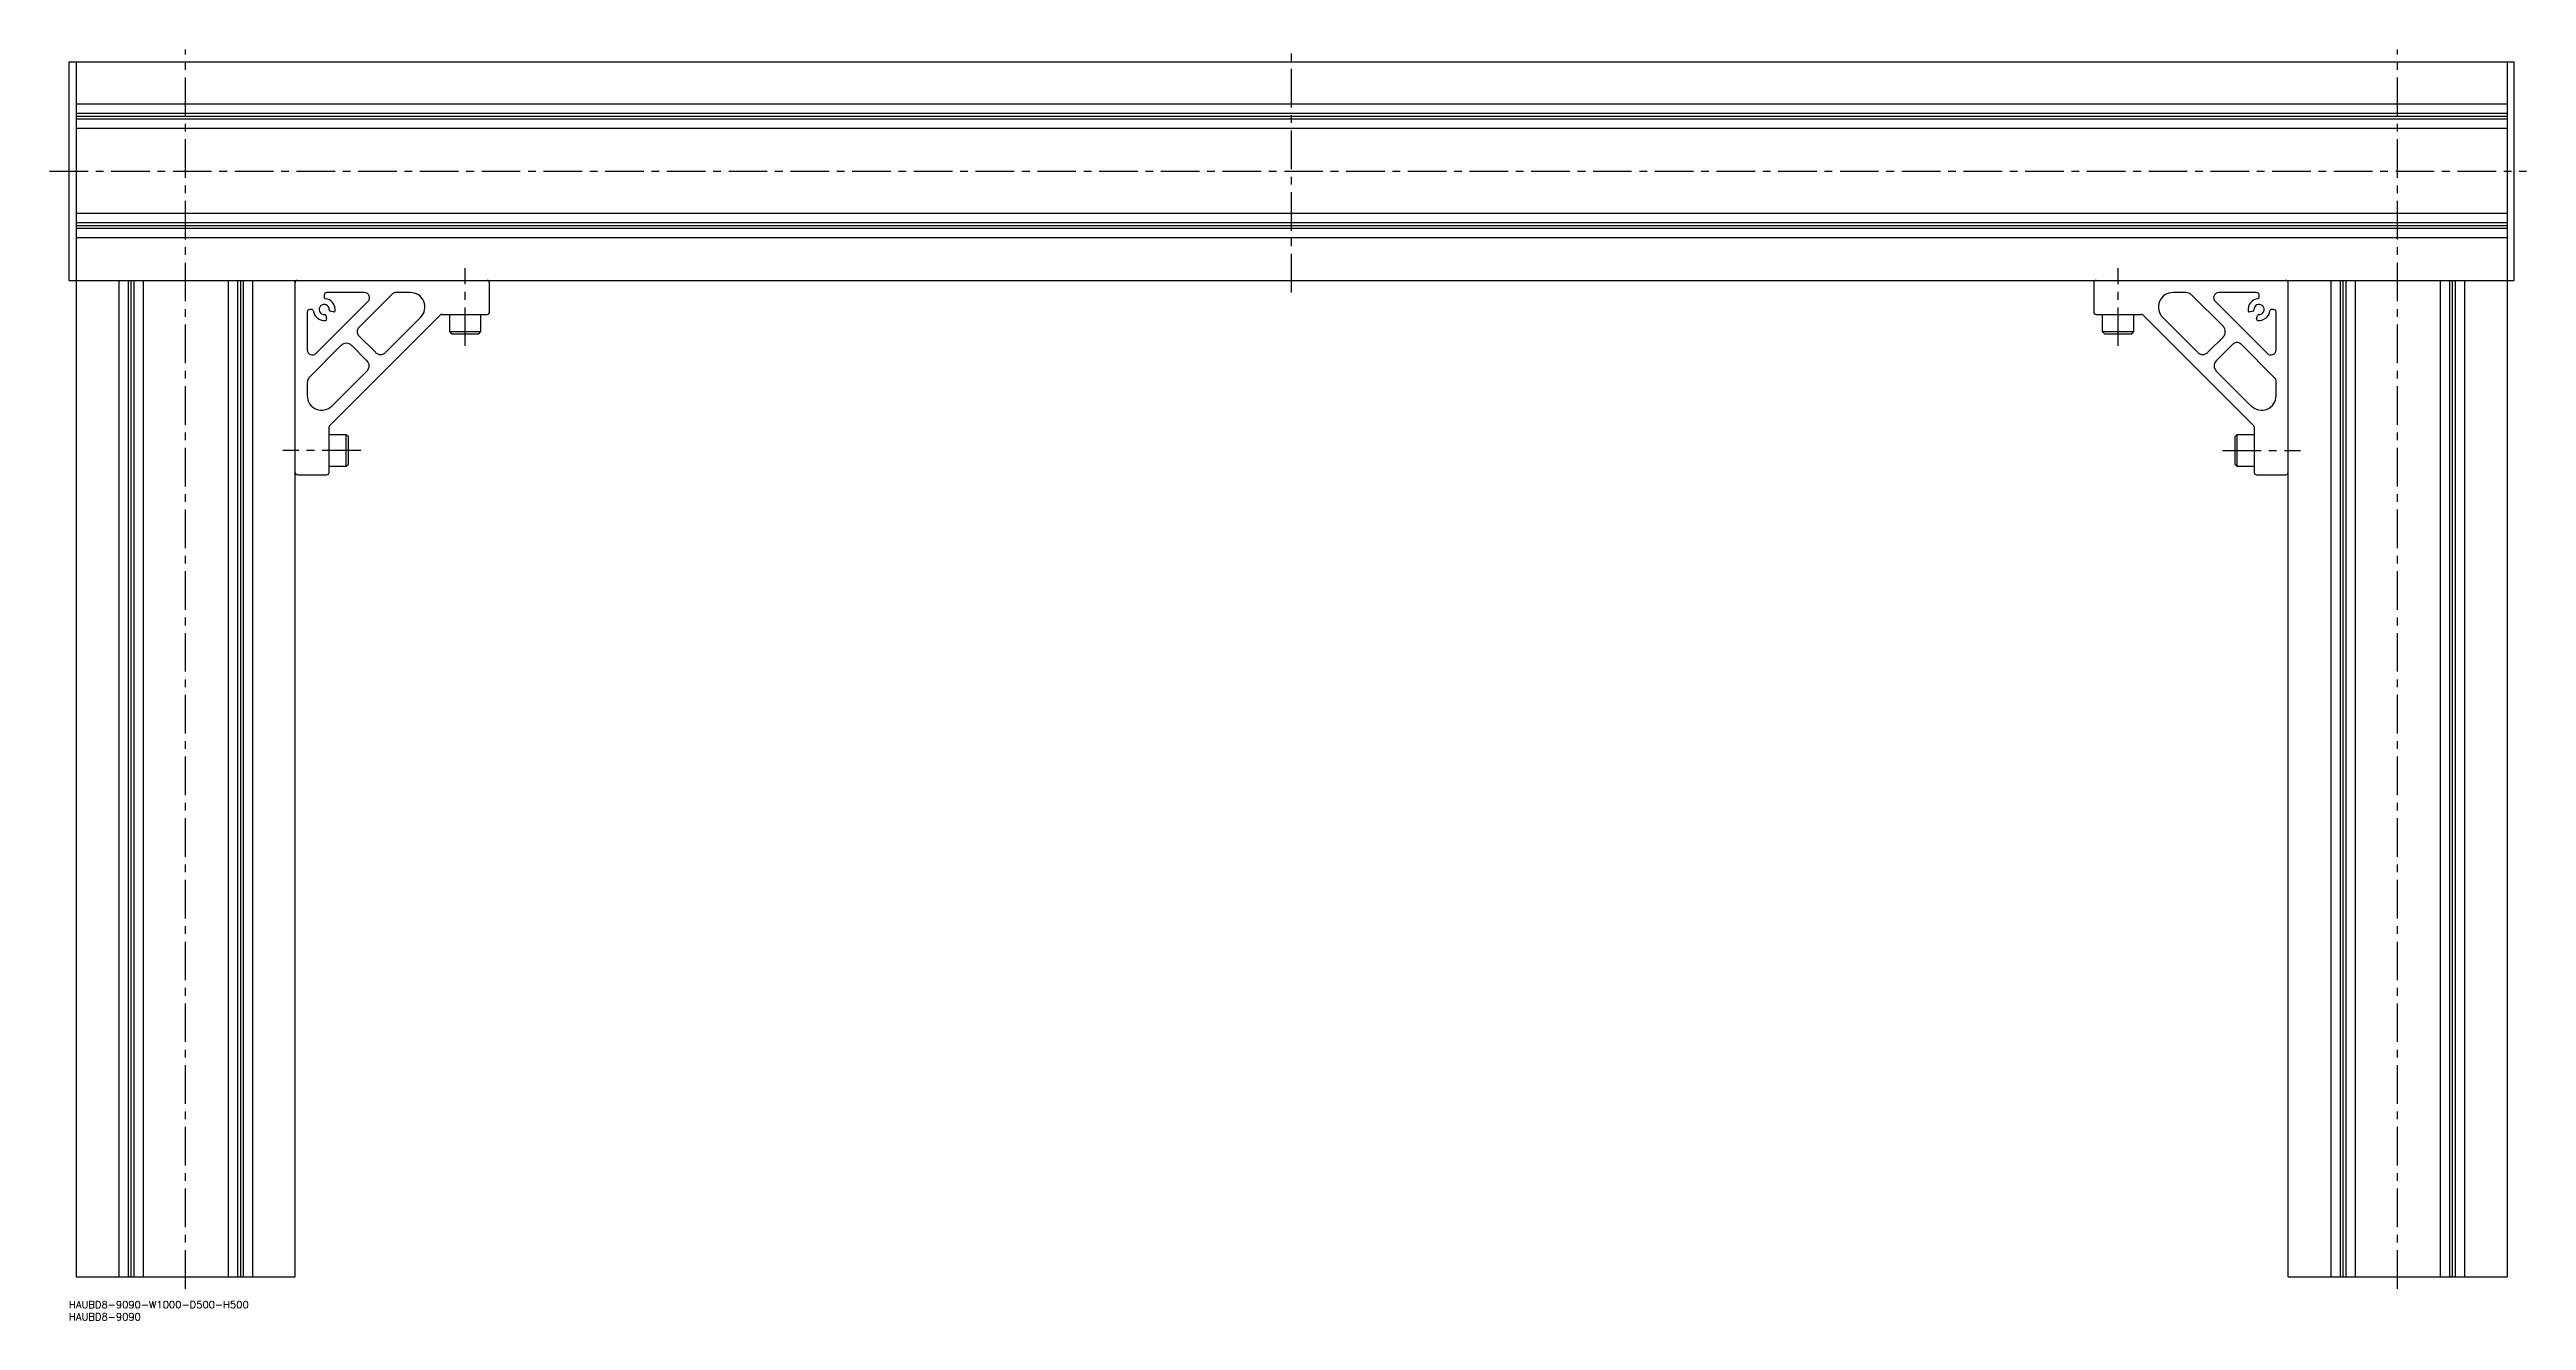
# Model space of a CAD drawing. Extents: x -8 to 1721, y -8 to 1075.
# Drawn here: x -8 to 1011, y -8 to 515 of the extents above; entities that cross this region are included whole.
import ezdxf

# ---------------------------------------------------------------- set-up
doc = ezdxf.new("R2010")
doc.units = 0
doc.header["$LTSCALE"] = 0.5
doc.linetypes.add('CENTER', pattern=[50.8, 31.75, -6.35, 6.35, -6.35])
for name, color, linetype in [('MSM_CENTER', 1, 'CENTER'), ('MSM_CONTINUOUS', 7, 'CONTINUOUS'), ('MSM_PART_NUMBER', 7, 'CONTINUOUS')]:
    doc.layers.add(name, color=color, linetype=linetype)
doc.styles.get("Standard").update_dxf_attribs({"font": 'txt.shx', "height": 3, "bigfont": 'bigfont.shx'})

# ---------------------------------------------------------------- blocks, each defined once
blk = doc.blocks.new('*U9')
at = {"layer": 'MSM_PART_NUMBER'}
blk.add_text('HAUBD8-9090-W1000-D500-H500', height=3, dxfattribs=at).set_placement((0, -3))
blk = doc.blocks.new('*U10')
at = {"layer": 'MSM_PART_NUMBER'}
blk.add_text('HAUBD8-9090', height=3, dxfattribs=at).set_placement((0, -8))

msp = doc.modelspace()

# ---------------------------------------------------------------- linework, layer by layer
at = {"layer": 'MSM_CENTER'}
for p, q in [((48, 5), (48, 515)), ((503, 415), (503, 515)), ((958, 5), (958, 515)), ((-8, 465), (1011, 465)), ((163, 393), (163, 425)), ((843, 393), (843, 425)), ((120, 350), (88, 350)), ((886, 350), (918, 350))]:
    msp.add_line(p, q, dxfattribs=at)
at = {"layer": 'MSM_CONTINUOUS'}
for p, q in [((0, 510), (1006, 510)), ((0, 510), (0, 420)), ((3, 510), (3, 10)), ((1003, 510), (1003, 10)), ((1006, 420), (1006, 510)), ((1003, 492.5), (3, 492.5)), ((1003, 488.7), (3, 488.7)), ((1003, 487.5), (3, 487.5)), ((1003, 486.3), (3, 486.3)), ((1003, 482.5), (3, 482.5)), ((1003, 447.5), (3, 447.5)), ((1003, 443.7), (3, 443.7)), ((1003, 442.5), (3, 442.5)), ((1003, 441.3), (3, 441.3)), ((1003, 437.5), (3, 437.5)), ((0, 420), (1006, 420)), ((20.5, 420), (20.5, 10)), ((24.3, 420), (24.3, 10)), ((25.5, 420), (25.5, 10)), ((26.7, 420), (26.7, 10)), ((30.5, 420), (30.5, 10)), ((65.5, 420), (65.5, 10)), ((69.3, 420), (69.3, 10)), ((70.5, 420), (70.5, 10)), ((71.7, 420), (71.7, 10)), ((75.5, 420), (75.5, 10)), ((93, 10), (93, 420)), ((173, 407), (173, 419)), ((833, 419), (833, 407)), ((913, 10), (913, 420)), ((930.5, 420), (930.5, 10)), ((934.3, 420), (934.3, 10)), ((935.5, 420), (935.5, 10)), ((936.7, 420), (936.7, 10)), ((940.5, 420), (940.5, 10)), ((975.5, 420), (975.5, 10)), ((979.3, 420), (979.3, 10)), ((980.5, 420), (980.5, 10)), ((981.7, 420), (981.7, 10)), ((985.5, 420), (985.5, 10)), ((100, 408), (99, 408)), ((101.6, 389.9), (123.1, 411.4)), ((105, 414), (105, 413)), ((121.6, 415), (106, 415)), ((133.1, 414.4), (119, 400.3)), ((140.4, 415), (134.5, 415)), ((871, 415), (865.6, 415)), ((886.3, 401), (873.2, 414.1)), ((882.9, 411.4), (904.4, 389.9)), ((900, 415), (884.4, 415)), ((901, 413), (901, 414)), ((907, 408), (906, 408)), ((98, 407), (98, 391.4)), ((105.7, 405.5), (106, 404.2)), ((107.3, 360.3), (152.7, 405.7)), ((108.8, 407), (107.5, 407.3)), ((119, 397.5), (126.1, 390.4)), ((130.4, 390.4), (144.7, 404.8)), ((153.4, 406), (172, 406)), ((156.5, 406), (156.5, 398.9)), ((156.5, 398.9), (157.4, 398)), ((156.5, 398.9), (169.5, 398.9)), ((157.4, 398), (168.6, 398)), ((168.6, 398), (169.5, 398.9)), ((169.5, 398.9), (169.5, 406)), ((834, 406), (852.6, 406)), ((836.5, 406), (849.5, 406)), ((836.5, 406), (836.5, 398.9)), ((836.5, 398.9), (837.4, 398)), ((836.5, 398.9), (849.5, 398.9)), ((837.4, 398), (848.6, 398)), ((848.6, 398), (849.5, 398.9)), ((849.5, 398.9), (849.5, 406)), ((853.3, 405.7), (898.7, 360.3)), ((861.3, 404.8), (875.6, 390.4)), ((898.5, 407.3), (897.2, 407)), ((900, 404.2), (900.3, 405.5)), ((908, 391.4), (908, 407)), ((112, 393.3), (98.9, 380.2)), ((122.6, 386.9), (116.2, 393.3)), ((879.9, 390.4), (886.3, 396.8)), ((890.5, 394), (883.4, 386.9)), ((907.4, 379.9), (893.3, 394)), ((98, 378), (98, 372.6)), ((108.2, 368.3), (122.6, 382.6)), ((883.4, 382.6), (897.8, 368.3)), ((908, 372.6), (908, 378.5)), ((107, 341), (107, 359.6)), ((899, 359.6), (899, 341)), ((107, 343.5), (107, 356.5)), ((114.1, 356.5), (107, 356.5)), ((115, 355.6), (114.1, 356.5)), ((114.1, 343.5), (114.1, 356.5)), ((115, 344.4), (115, 355.6)), ((891.9, 356.5), (891, 355.6)), ((891, 355.6), (891, 344.4)), ((891.9, 356.5), (891.9, 343.5)), ((899, 356.5), (891.9, 356.5)), ((94, 340), (106, 340)), ((107, 343.5), (114.1, 343.5)), ((114.1, 343.5), (115, 344.4)), ((891, 344.4), (891.9, 343.5)), ((891.9, 343.5), (899, 343.5)), ((900, 340), (912, 340)), ((3, 10), (93, 10)), ((913, 10), (1003, 10))]:
    msp.add_line(p, q, dxfattribs=at)
for centre, radius, start, end in [((94, 419), 1, 90, 180), ((172, 419), 1, 0, 90), ((834, 419), 1, 90, 180), ((912, 419), 1, 0, 90), ((99, 407), 1, 90, 180), ((100, 407.5), 0.5, 5.7396, 89.9987), ((105, 408), 2.1, 356.0879, 273.9134), ((106, 414), 1, 90, 180), ((105.5, 413), 0.5, 179.9984, 264.2635), ((105, 408), 4.5, 352.1807, 84.2603), ((107.6, 407.8), 0.5, 176.0879, 255.0001), ((121.6, 412.9), 2.1, 315, 90), ((134.5, 413), 2, 90.0011, 135.0008), ((140.4, 409), 6, 315, 90.0001), ((865.6, 409), 6, 90.0001, 225), ((871, 412), 3, 45.0002, 90.0002), ((884.4, 412.9), 2.1, 90, 225), ((901, 408), 4.5, 95.7391, 187.8199), ((898.4, 407.8), 0.5, 284.9999, 3.9134), ((901, 408), 2.1, 266.0879, 183.9134), ((900, 414), 1, 0, 90), ((900.5, 413), 0.5, 275.7396, 359.9987), ((906, 407.5), 0.5, 89.9984, 174.2635), ((907, 407), 1, 0, 90), ((105, 408), 4.5, 185.7391, 277.8199), ((105.2, 405.4), 0.5, 14.9999, 93.9134), ((105.5, 404), 0.5, 277.8225, 14.9997), ((109, 407.5), 0.5, 255.0014, 352.1789), ((120.5, 398.9), 2, 134.9992, 225.0012), ((153.4, 405), 1, 89.9986, 134.9989), ((172, 407), 1, 270, 0), ((834, 407), 1, 180, 270), ((852.6, 405), 1, 45.0005, 90.0008), ((884.1, 398.9), 3, 315.0001, 45.0001), ((897, 407.5), 0.5, 187.8225, 284.9997), ((900.5, 404), 0.5, 165.0014, 262.1789), ((900.8, 405.4), 0.5, 86.0879, 165.0001), ((901, 408), 4.5, 262.1807, 354.2603), ((100.1, 391.4), 2.1, 180, 315), ((114.1, 391.1), 3, 45.0001, 135.0001), ((128.2, 392.5), 3, 225.0001, 315.0002), ((877.8, 392.5), 3, 225.0005, 314.9993), ((891.9, 392.5), 2, 44.9992, 135.0012), ((905.9, 391.4), 2.1, 225, 0), ((101, 378), 3, 135.0002, 180.0002), ((120.5, 384.8), 3, 315.0005, 44.9993), ((885.5, 384.8), 3, 135.0001, 225.0002), ((906, 378.5), 2, 0.0011, 45.0008), ((104, 372.6), 6, 180.0001, 315), ((902, 372.6), 6, 225, 0.0001), ((108, 359.6), 1, 135.0005, 180.0008), ((898, 359.6), 1, 359.9986, 44.9989), ((94, 341), 1, 180, 270), ((106, 341), 1, 270, 0), ((900, 341), 1, 180, 270), ((912, 341), 1, 270, 0)]:
    msp.add_arc(centre, radius, start, end, dxfattribs=at)

# ---------------------------------------------------------------- block references
for name in ['*U9', '*U10']:
    msp.add_blockref(name, (0, 0), dxfattribs=at)

doc.saveas('drawing.dxf')
